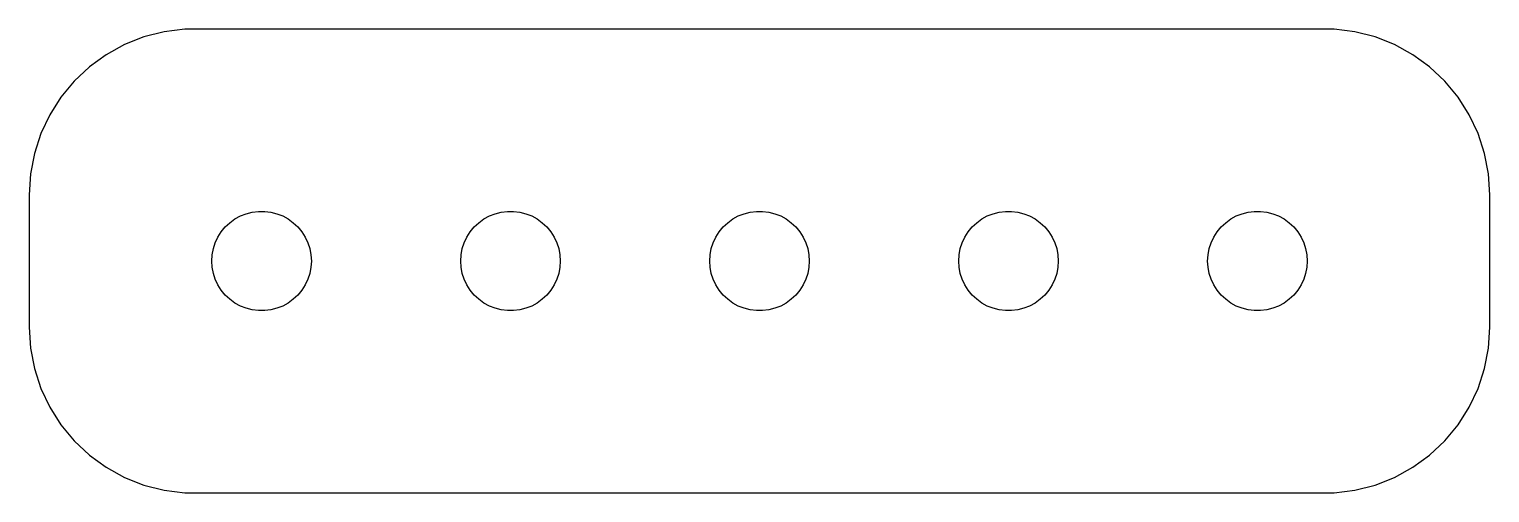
# Model space of a CAD drawing. Header units: metres. Extents: x -22 to 22, y -7 to 7.
import ezdxf

# ---------------------------------------------------------------- set-up
doc = ezdxf.new("R2010")
doc.units = ezdxf.units.M

msp = doc.modelspace()

# ---------------------------------------------------------------- linework, layer by layer
for p, q in [((-18.5451, 6.75528), (-19.1289, 6.52412)), ((-17.9369, 6.91142), (-18.5451, 6.75528)), ((-17.3139, 6.99013), (-17.9369, 6.91142)), ((17.3139, 6.99013), (-17.3139, 6.99013)), ((17.9369, 6.91142), (17.3139, 6.99013)), ((18.5451, 6.75528), (17.9369, 6.91142)), ((19.1289, 6.52412), (18.5451, 6.75528)), ((-19.6791, 6.22163), (-20.1871, 5.85255)), ((-19.1289, 6.52412), (-19.6791, 6.22163)), ((19.6791, 6.22163), (19.1289, 6.52412)), ((20.1871, 5.85255), (19.6791, 6.22163)), ((-20.1871, 5.85255), (-20.6448, 5.42273)), ((20.6448, 5.42273), (20.1871, 5.85255)), ((-20.6448, 5.42273), (-21.0451, 4.93892)), ((21.0451, 4.93892), (20.6448, 5.42273)), ((-21.0451, 4.93892), (-21.3815, 4.40877)), ((21.3815, 4.40877), (21.0451, 4.93892)), ((-21.3815, 4.40877), (-21.6489, 3.84062)), ((21.6489, 3.84062), (21.3815, 4.40877)), ((-21.6489, 3.84062), (-21.8429, 3.24344)), ((21.8429, 3.24344), (21.6489, 3.84062)), ((-21.8429, 3.24344), (-21.9606, 2.62666)), ((21.9606, 2.62666), (21.8429, 3.24344)), ((-21.9606, 2.62666), (-22, 2)), ((22, 2), (21.9606, 2.62666)), ((-22, 2), (-22, -2)), ((22, -2), (22, 2)), ((-15.8037, 1.26648), (-15.6387, 1.35724)), ((-15.6387, 1.35724), (-15.4635, 1.42657)), ((-15.4635, 1.42657), (-15.2811, 1.47342)), ((-15.2811, 1.47342), (-15.0942, 1.49704)), ((-15.0942, 1.49704), (-14.9058, 1.49704)), ((-14.9058, 1.49704), (-14.7189, 1.47342)), ((-14.7189, 1.47342), (-14.5365, 1.42657)), ((-14.5365, 1.42657), (-14.3613, 1.35724)), ((-14.3613, 1.35724), (-14.1963, 1.26648)), ((-8.30373, 1.26648), (-8.13866, 1.35724)), ((-8.13866, 1.35724), (-7.96352, 1.42657)), ((-7.96352, 1.42657), (-7.78107, 1.47342)), ((-7.78107, 1.47342), (-7.59418, 1.49704)), ((-7.59418, 1.49704), (-7.40581, 1.49704)), ((-7.40581, 1.49704), (-7.21892, 1.47342)), ((-7.21892, 1.47342), (-7.03647, 1.42657)), ((-7.03647, 1.42657), (-6.86133, 1.35724)), ((-6.86133, 1.35724), (-6.69626, 1.26648)), ((-0.803726, 1.26648), (-0.638657, 1.35724)), ((-0.638657, 1.35724), (-0.463516, 1.42657)), ((-0.463516, 1.42657), (-0.281067, 1.47342)), ((-0.281067, 1.47342), (-0.094177, 1.49704)), ((-0.094177, 1.49704), (0.094177, 1.49704)), ((0.094177, 1.49704), (0.281067, 1.47342)), ((0.281067, 1.47342), (0.463516, 1.42657)), ((0.463516, 1.42657), (0.638657, 1.35724)), ((0.638657, 1.35724), (0.803726, 1.26648)), ((6.69626, 1.26648), (6.86133, 1.35724)), ((6.86133, 1.35724), (7.03647, 1.42657)), ((7.03647, 1.42657), (7.21892, 1.47342)), ((7.21892, 1.47342), (7.40581, 1.49704)), ((7.40581, 1.49704), (7.59418, 1.49704)), ((7.59418, 1.49704), (7.78107, 1.47342)), ((7.78107, 1.47342), (7.96352, 1.42657)), ((7.96352, 1.42657), (8.13866, 1.35724)), ((8.13866, 1.35724), (8.30373, 1.26648)), ((14.1963, 1.26648), (14.3613, 1.35724)), ((14.3613, 1.35724), (14.5365, 1.42657)), ((14.5365, 1.42657), (14.7189, 1.47342)), ((14.7189, 1.47342), (14.9058, 1.49704)), ((14.9058, 1.49704), (15.0942, 1.49704)), ((15.0942, 1.49704), (15.2811, 1.47342)), ((15.2811, 1.47342), (15.4635, 1.42657)), ((15.4635, 1.42657), (15.6387, 1.35724)), ((15.6387, 1.35724), (15.8037, 1.26648)), ((-16.3145, 0.722626), (-16.2135, 0.881668)), ((-16.2135, 0.881668), (-16.0934, 1.02681)), ((-16.0934, 1.02681), (-15.9561, 1.15576)), ((-15.9561, 1.15576), (-15.8037, 1.26648)), ((-14.1963, 1.26648), (-14.0439, 1.15576)), ((-14.0439, 1.15576), (-13.9065, 1.02681)), ((-13.9065, 1.02681), (-13.7865, 0.881668)), ((-13.7865, 0.881668), (-13.6855, 0.722626)), ((-8.81445, 0.722626), (-8.71352, 0.881668)), ((-8.71352, 0.881668), (-8.59344, 1.02681)), ((-8.59344, 1.02681), (-8.45613, 1.15576)), ((-8.45613, 1.15576), (-8.30373, 1.26648)), ((-6.69626, 1.26648), (-6.54385, 1.15576)), ((-6.54385, 1.15576), (-6.40654, 1.02681)), ((-6.40654, 1.02681), (-6.28647, 0.881668)), ((-6.28647, 0.881668), (-6.18553, 0.722626)), ((-1.31445, 0.722626), (-1.21352, 0.881668)), ((-1.21352, 0.881668), (-1.09344, 1.02681)), ((-1.09344, 1.02681), (-0.956131, 1.15576)), ((-0.956131, 1.15576), (-0.803726, 1.26648)), ((0.803726, 1.26648), (0.956131, 1.15576)), ((0.956131, 1.15576), (1.09344, 1.02681)), ((1.09344, 1.02681), (1.21352, 0.881668)), ((1.21352, 0.881668), (1.31445, 0.722626)), ((6.18553, 0.722626), (6.28647, 0.881668)), ((6.28647, 0.881668), (6.40654, 1.02681)), ((6.40654, 1.02681), (6.54385, 1.15576)), ((6.54385, 1.15576), (6.69626, 1.26648)), ((8.30373, 1.26648), (8.45613, 1.15576)), ((8.45613, 1.15576), (8.59344, 1.02681)), ((8.59344, 1.02681), (8.71352, 0.881668)), ((8.71352, 0.881668), (8.81445, 0.722626)), ((13.6855, 0.722626), (13.7865, 0.881668)), ((13.7865, 0.881668), (13.9065, 1.02681)), ((13.9065, 1.02681), (14.0439, 1.15576)), ((14.0439, 1.15576), (14.1963, 1.26648)), ((15.8037, 1.26648), (15.9561, 1.15576)), ((15.9561, 1.15576), (16.0934, 1.02681)), ((16.0934, 1.02681), (16.2135, 0.881668)), ((16.2135, 0.881668), (16.3145, 0.722626)), ((-16.4529, 0.373032), (-16.3947, 0.552185)), ((-16.3947, 0.552185), (-16.3145, 0.722626)), ((-13.6855, 0.722626), (-13.6053, 0.552185)), ((-13.6053, 0.552185), (-13.5471, 0.373032)), ((-8.95287, 0.373032), (-8.89465, 0.552185)), ((-8.89465, 0.552185), (-8.81445, 0.722626)), ((-6.18553, 0.722626), (-6.10533, 0.552185)), ((-6.10533, 0.552185), (-6.04712, 0.373032)), ((-1.45287, 0.373032), (-1.39465, 0.552185)), ((-1.39465, 0.552185), (-1.31445, 0.722626)), ((1.31445, 0.722626), (1.39465, 0.552185)), ((1.39465, 0.552185), (1.45287, 0.373032)), ((6.04712, 0.373032), (6.10533, 0.552185)), ((6.10533, 0.552185), (6.18553, 0.722626)), ((8.81445, 0.722626), (8.89465, 0.552185)), ((8.89465, 0.552185), (8.95287, 0.373032)), ((13.5471, 0.373032), (13.6053, 0.552185)), ((13.6053, 0.552185), (13.6855, 0.722626)), ((16.3145, 0.722626), (16.3947, 0.552185)), ((16.3947, 0.552185), (16.4529, 0.373032)), ((-16.5, 0), (-16.4882, 0.187988)), ((-16.4882, -0.187988), (-16.5, 0)), ((-16.4882, 0.187988), (-16.4529, 0.373032)), ((-13.5471, 0.373032), (-13.5118, 0.187988)), ((-13.5118, 0.187988), (-13.5, 0)), ((-13.5, 0), (-13.5118, -0.187988)), ((-9, 0), (-8.98816, 0.187988)), ((-8.98816, -0.187988), (-9, 0)), ((-8.98816, 0.187988), (-8.95287, 0.373032)), ((-6.04712, 0.373032), (-6.01183, 0.187988)), ((-6.01183, 0.187988), (-6, 0)), ((-6, 0), (-6.01183, -0.187988)), ((-1.5, 0), (-1.48816, 0.187988)), ((-1.48816, -0.187988), (-1.5, 0)), ((-1.48816, 0.187988), (-1.45287, 0.373032)), ((1.45287, 0.373032), (1.48816, 0.187988)), ((1.48816, 0.187988), (1.5, 0)), ((1.5, 0), (1.48816, -0.187988)), ((6, 0), (6.01183, 0.187988)), ((6.01183, -0.187988), (6, 0)), ((6.01183, 0.187988), (6.04712, 0.373032)), ((8.95287, 0.373032), (8.98816, 0.187988)), ((8.98816, 0.187988), (9, 0)), ((9, 0), (8.98816, -0.187988)), ((13.5, 0), (13.5118, 0.187988)), ((13.5118, -0.187988), (13.5, 0)), ((13.5118, 0.187988), (13.5471, 0.373032)), ((16.4529, 0.373032), (16.4882, 0.187988)), ((16.4882, 0.187988), (16.5, 0)), ((16.5, 0), (16.4882, -0.187988)), ((-16.4529, -0.373032), (-16.4882, -0.187988)), ((-16.3947, -0.552185), (-16.4529, -0.373032)), ((-13.5471, -0.373032), (-13.6053, -0.552185)), ((-13.5118, -0.187988), (-13.5471, -0.373032)), ((-8.95287, -0.373032), (-8.98816, -0.187988)), ((-8.89465, -0.552185), (-8.95287, -0.373032)), ((-6.04712, -0.373032), (-6.10533, -0.552185)), ((-6.01183, -0.187988), (-6.04712, -0.373032)), ((-1.45287, -0.373032), (-1.48816, -0.187988)), ((-1.39465, -0.552185), (-1.45287, -0.373032)), ((1.45287, -0.373032), (1.39465, -0.552185)), ((1.48816, -0.187988), (1.45287, -0.373032)), ((6.04712, -0.373032), (6.01183, -0.187988)), ((6.10533, -0.552185), (6.04712, -0.373032)), ((8.95287, -0.373032), (8.89465, -0.552185)), ((8.98816, -0.187988), (8.95287, -0.373032)), ((13.5471, -0.373032), (13.5118, -0.187988)), ((13.6053, -0.552185), (13.5471, -0.373032)), ((16.4529, -0.373032), (16.3947, -0.552185)), ((16.4882, -0.187988), (16.4529, -0.373032)), ((-16.3145, -0.722626), (-16.3947, -0.552185)), ((-16.2135, -0.881668), (-16.3145, -0.722626)), ((-13.6855, -0.722626), (-13.7865, -0.881668)), ((-13.6053, -0.552185), (-13.6855, -0.722626)), ((-8.81445, -0.722626), (-8.89465, -0.552185)), ((-8.71352, -0.881668), (-8.81445, -0.722626)), ((-6.18553, -0.722626), (-6.28647, -0.881668)), ((-6.10533, -0.552185), (-6.18553, -0.722626)), ((-1.31445, -0.722626), (-1.39465, -0.552185)), ((-1.21352, -0.881668), (-1.31445, -0.722626)), ((1.31445, -0.722626), (1.21352, -0.881668)), ((1.39465, -0.552185), (1.31445, -0.722626)), ((6.18553, -0.722626), (6.10533, -0.552185)), ((6.28647, -0.881668), (6.18553, -0.722626)), ((8.81445, -0.722626), (8.71352, -0.881668)), ((8.89465, -0.552185), (8.81445, -0.722626)), ((13.6855, -0.722626), (13.6053, -0.552185)), ((13.7865, -0.881668), (13.6855, -0.722626)), ((16.3145, -0.722626), (16.2135, -0.881668)), ((16.3947, -0.552185), (16.3145, -0.722626)), ((-16.0934, -1.02681), (-16.2135, -0.881668)), ((-15.9561, -1.15576), (-16.0934, -1.02681)), ((-15.8037, -1.26648), (-15.9561, -1.15576)), ((-15.6387, -1.35724), (-15.8037, -1.26648)), ((-14.1963, -1.26648), (-14.3613, -1.35724)), ((-14.0439, -1.15576), (-14.1963, -1.26648)), ((-13.9065, -1.02681), (-14.0439, -1.15576)), ((-13.7865, -0.881668), (-13.9065, -1.02681)), ((-8.59344, -1.02681), (-8.71352, -0.881668)), ((-8.45613, -1.15576), (-8.59344, -1.02681)), ((-8.30373, -1.26648), (-8.45613, -1.15576)), ((-8.13866, -1.35724), (-8.30373, -1.26648)), ((-6.69626, -1.26648), (-6.86133, -1.35724)), ((-6.54385, -1.15576), (-6.69626, -1.26648)), ((-6.40654, -1.02681), (-6.54385, -1.15576)), ((-6.28647, -0.881668), (-6.40654, -1.02681)), ((-1.09344, -1.02681), (-1.21352, -0.881668)), ((-0.956131, -1.15576), (-1.09344, -1.02681)), ((-0.803726, -1.26648), (-0.956131, -1.15576)), ((-0.638657, -1.35724), (-0.803726, -1.26648)), ((0.803726, -1.26648), (0.638657, -1.35724)), ((0.956131, -1.15576), (0.803726, -1.26648)), ((1.09344, -1.02681), (0.956131, -1.15576)), ((1.21352, -0.881668), (1.09344, -1.02681)), ((6.40654, -1.02681), (6.28647, -0.881668)), ((6.54385, -1.15576), (6.40654, -1.02681)), ((6.69626, -1.26648), (6.54385, -1.15576)), ((6.86133, -1.35724), (6.69626, -1.26648)), ((8.30373, -1.26648), (8.13866, -1.35724)), ((8.45613, -1.15576), (8.30373, -1.26648)), ((8.59344, -1.02681), (8.45613, -1.15576)), ((8.71352, -0.881668), (8.59344, -1.02681)), ((13.9065, -1.02681), (13.7865, -0.881668)), ((14.0439, -1.15576), (13.9065, -1.02681)), ((14.1963, -1.26648), (14.0439, -1.15576)), ((14.3613, -1.35724), (14.1963, -1.26648)), ((15.8037, -1.26648), (15.6387, -1.35724)), ((15.9561, -1.15576), (15.8037, -1.26648)), ((16.0934, -1.02681), (15.9561, -1.15576)), ((16.2135, -0.881668), (16.0934, -1.02681)), ((-15.4635, -1.42657), (-15.6387, -1.35724)), ((-15.2811, -1.47342), (-15.4635, -1.42657)), ((-15.0942, -1.49704), (-15.2811, -1.47342)), ((-14.9058, -1.49704), (-15.0942, -1.49704)), ((-14.7189, -1.47342), (-14.9058, -1.49704)), ((-14.5365, -1.42657), (-14.7189, -1.47342)), ((-14.3613, -1.35724), (-14.5365, -1.42657)), ((-7.96352, -1.42657), (-8.13866, -1.35724)), ((-7.78107, -1.47342), (-7.96352, -1.42657)), ((-7.59418, -1.49704), (-7.78107, -1.47342)), ((-7.40581, -1.49704), (-7.59418, -1.49704)), ((-7.21892, -1.47342), (-7.40581, -1.49704)), ((-7.03647, -1.42657), (-7.21892, -1.47342)), ((-6.86133, -1.35724), (-7.03647, -1.42657)), ((-0.463516, -1.42657), (-0.638657, -1.35724)), ((-0.281067, -1.47342), (-0.463516, -1.42657)), ((-0.094177, -1.49704), (-0.281067, -1.47342)), ((0.094177, -1.49704), (-0.094177, -1.49704)), ((0.281067, -1.47342), (0.094177, -1.49704)), ((0.463516, -1.42657), (0.281067, -1.47342)), ((0.638657, -1.35724), (0.463516, -1.42657)), ((7.03647, -1.42657), (6.86133, -1.35724)), ((7.21892, -1.47342), (7.03647, -1.42657)), ((7.40581, -1.49704), (7.21892, -1.47342)), ((7.59418, -1.49704), (7.40581, -1.49704)), ((7.78107, -1.47342), (7.59418, -1.49704)), ((7.96352, -1.42657), (7.78107, -1.47342)), ((8.13866, -1.35724), (7.96352, -1.42657)), ((14.5365, -1.42657), (14.3613, -1.35724)), ((14.7189, -1.47342), (14.5365, -1.42657)), ((14.9058, -1.49704), (14.7189, -1.47342)), ((15.0942, -1.49704), (14.9058, -1.49704)), ((15.2811, -1.47342), (15.0942, -1.49704)), ((15.4635, -1.42657), (15.2811, -1.47342)), ((15.6387, -1.35724), (15.4635, -1.42657)), ((-22, -2), (-21.9606, -2.62666)), ((21.9606, -2.62666), (22, -2)), ((-21.9606, -2.62666), (-21.8429, -3.24344)), ((21.8429, -3.24344), (21.9606, -2.62666)), ((-21.8429, -3.24344), (-21.6489, -3.84062)), ((21.6489, -3.84062), (21.8429, -3.24344)), ((-21.6489, -3.84062), (-21.3815, -4.40877)), ((21.3815, -4.40877), (21.6489, -3.84062)), ((-21.3815, -4.40877), (-21.0451, -4.93892)), ((21.0451, -4.93892), (21.3815, -4.40877)), ((-21.0451, -4.93892), (-20.6448, -5.42273)), ((20.6448, -5.42273), (21.0451, -4.93892)), ((-20.6448, -5.42273), (-20.1871, -5.85255)), ((20.1871, -5.85255), (20.6448, -5.42273)), ((-20.1871, -5.85255), (-19.6791, -6.22163)), ((19.6791, -6.22163), (20.1871, -5.85255)), ((-19.6791, -6.22163), (-19.1289, -6.52412)), ((-19.1289, -6.52412), (-18.5451, -6.75528)), ((18.5451, -6.75528), (19.1289, -6.52412)), ((19.1289, -6.52412), (19.6791, -6.22163)), ((-18.5451, -6.75528), (-17.9369, -6.91142)), ((-17.9369, -6.91142), (-17.3139, -6.99013)), ((-17.3139, -6.99013), (17.3139, -6.99013)), ((17.3139, -6.99013), (17.9369, -6.91142)), ((17.9369, -6.91142), (18.5451, -6.75528))]:
    msp.add_line(p, q)

doc.saveas('drawing.dxf')
